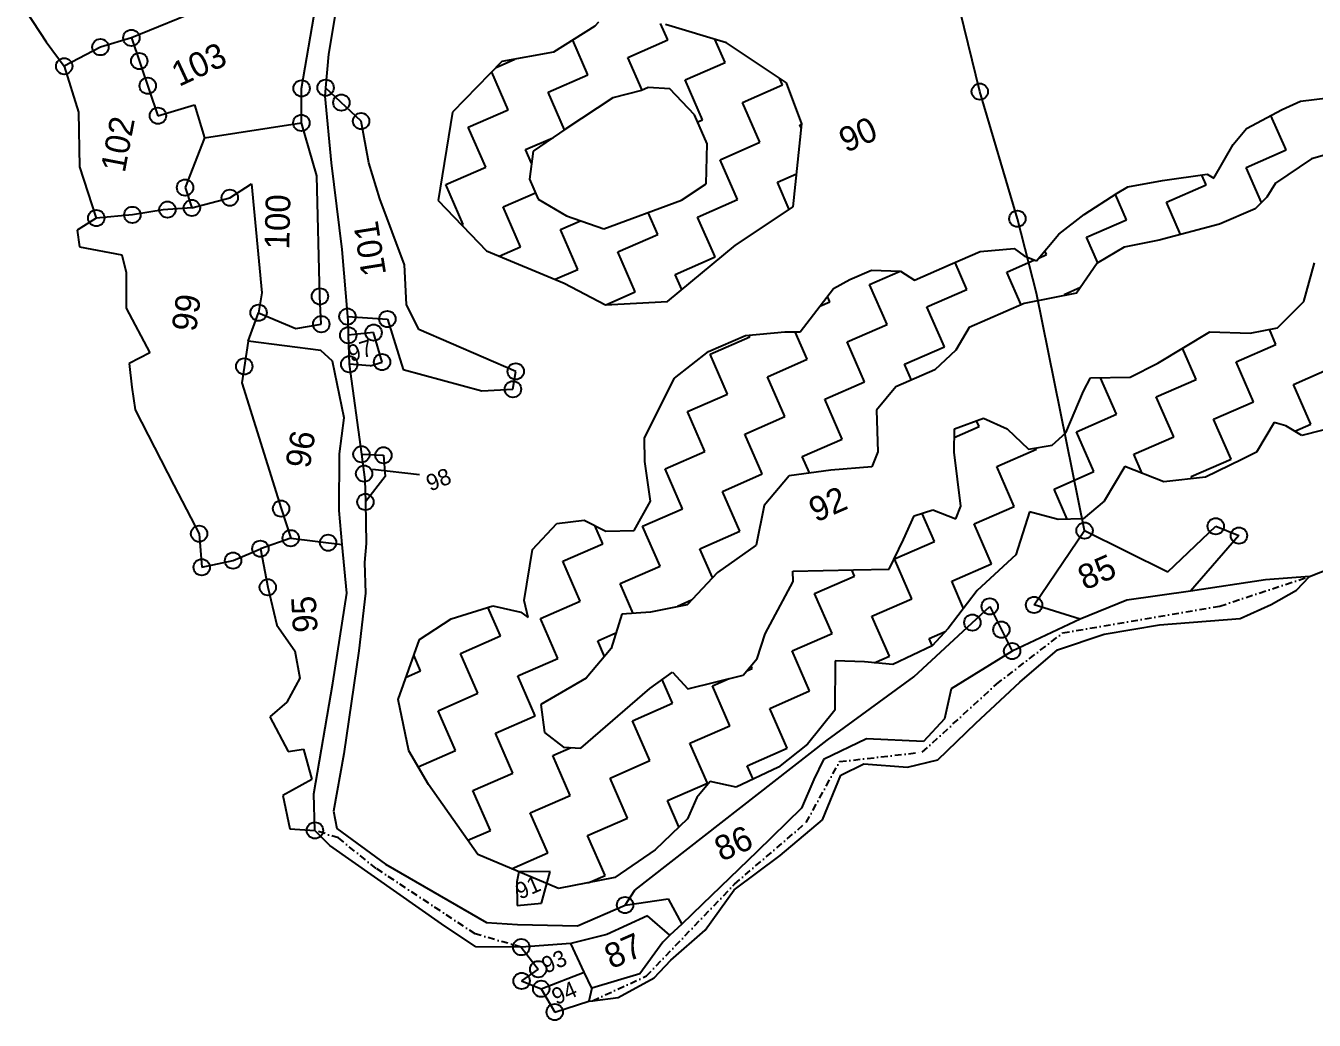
# Model space of a CAD drawing. Header units: metres. Extents: x 296846 to 301610, y 1968188 to 1972573.
# Drawn here: x 299057 to 299994, y 1968188 to 1968911 of the extents above; entities that cross this region are included whole.
import ezdxf

# ---------------------------------------------------------------- set-up
doc = ezdxf.new("R2010")
doc.units = ezdxf.units.M
doc.linetypes.add('DASHDOT', pattern=[1, 0.5, -0.25, 0, -0.25])
for name, color, linetype in [('POLY_HATCH', 12, 'Continuous'), ('POLY_PARCEL', 6, 'Continuous'), ('POLY_ROAD', 30, 'Continuous'), ('TEXT_PARCEL', 7, 'Continuous'), ('V_BOUND_LINE', 7, 'Continuous'), ('V_BOUND_STREAM_LINE', 7, 'DASHDOT')]:
    doc.layers.add(name, color=color, linetype=linetype)
doc.styles.get("Standard").update_dxf_attribs({"font": 'simplex.shx'})
doc.styles.add('TEXT_MAP', font='')
doc.styles.get('TEXT_MAP').set_extended_font_data('Kruti Dev 050')
doc.dimstyles.get("Standard").update_dxf_attribs({"dimtxt": 0.18, "dimasz": 0.18, "dimexe": 0.18, "dimexo": 0.0625, "dimgap": 0.09, "dimtad": 0, "dimtih": 1, "dimtoh": 1, "dimdec": 4, "dimzin": 0, "dimdsep": 46, "dimtxsty": 'Standard', "dimcen": 0.09, "dimadec": 0, "dimazin": 0, "dimtfac": 1, "dimtdec": 4, "dimtofl": 0, "dimtmove": 0, "dimatfit": 3, "dimfxl": 1, "dimtolj": 1, "dimtzin": 0, "dimarcsym": 0})

msp = doc.modelspace()

# ---------------------------------------------------------------- linework, layer by layer
for centre in [(299133.5, 1968902.41), (299110.99, 1968895.66), (299084.62, 1968881.79), (299139.25, 1968885.55), (299145.39, 1968867.57), (299257.31, 1968865.67), (299274.74, 1968866.15), (299750.61, 1968863.31), (299286.21, 1968855.38), (299152.82, 1968845.8), (299257.12, 1968840.59), (299300.62, 1968841.85), (299172.57, 1968793.55), (299177.5, 1968778.75), (299205.1, 1968786.19), (299107.99, 1968771.36), (299134.2, 1968773.7), (299159.74, 1968777.52), (299777.93, 1968770.9), (299270.64, 1968714.43), (299226.05, 1968702.56), (299271.59, 1968694.2), (299290.65, 1968699.75), (299319.67, 1968697.9), (299291.25, 1968686.17), (299309.71, 1968688.07), (299315.79, 1968666.62), (299215.62, 1968663.48), (299291.95, 1968665.05), (299413.06, 1968659.83), (299411.04, 1968646.89), (299300.87, 1968599.59), (299316.84, 1968598.82), (299316.84, 1968598.82), (299302.79, 1968585.49), (299303.74, 1968564.94), (299242.4, 1968560.08), (299922.23, 1968547.23), (299182.77, 1968541.78), (299249.43, 1968538.56), (299276.59, 1968535.29), (299826.77, 1968544.1), (299939.06, 1968540.46), (299227.3, 1968530.88), (299184.69, 1968517.42), (299207.48, 1968522.22), (299232.74, 1968502.89), (299757.85, 1968488.98), (299790.04, 1968490.01), (299745.19, 1968477.21), (299766.32, 1968472.03), (299774.11, 1968456.44), (299267.03, 1968326.03), (299492.54, 1968271.73), (299417.11, 1968241.15), (299417.37, 1968216.59), (299429.41, 1968225.12), (299431.57, 1968210.84), (299441.41, 1968193.94)]:
    msp.add_circle(centre, 5.94)
at = {"layer": 'POLY_HATCH'}
for p, q in [((299470.66, 1968910.89), (299440.43, 1968891.91)), ((299473.19, 1968913.92), (299470.66, 1968910.89)), ((299566.44, 1968898.86), (299522.09, 1968912.2)), ((299609.96, 1968869.77), (299566.44, 1968898.86)), ((299440.43, 1968891.91), (299402.94, 1968885.15)), ((299402.94, 1968885.15), (299367.05, 1968848.29)), ((299621.06, 1968839.98), (299609.96, 1968869.77)), ((299504.57, 1968864.13), (299483.76, 1968858.88)), ((299509.43, 1968866.25), (299504.57, 1968864.13)), ((299525.19, 1968865.44), (299509.43, 1968866.25)), ((299543.16, 1968846.35), (299525.19, 1968865.44)), ((299483.76, 1968858.88), (299449.39, 1968836.16)), ((299944.53, 1968836.59), (299970.53, 1968850.41)), ((299970.53, 1968850.41), (299983.98, 1968856.29)), ((299983.98, 1968856.29), (300003.83, 1968858.81)), ((299367.05, 1968848.29), (299356.59, 1968784.07)), ((299552.34, 1968825.35), (299543.16, 1968846.35)), ((299449.39, 1968836.16), (299425.63, 1968820.01)), ((299614.75, 1968779.49), (299621.06, 1968839.98)), ((299934.82, 1968824.96), (299944.53, 1968836.59)), ((299551.61, 1968796.16), (299552.34, 1968825.35)), ((299920.9, 1968800.41), (299934.82, 1968824.96)), ((299425.63, 1968820.01), (299422.99, 1968799.61)), ((299991.75, 1968814.4), (299965.64, 1968796.86)), ((300001.34, 1968817.06), (299991.75, 1968814.4)), ((299422.99, 1968799.61), (299429.34, 1968785.07)), ((299533.62, 1968784.45), (299551.61, 1968796.16)), ((299850.56, 1968789.37), (299858.39, 1968794.02)), ((299858.39, 1968794.02), (299883.41, 1968798.8)), ((299883.41, 1968798.8), (299915.99, 1968803.19)), ((299915.99, 1968803.19), (299920.9, 1968800.41)), ((299965.64, 1968796.86), (299959.43, 1968786.47)), ((299429.34, 1968785.07), (299450.05, 1968772.95)), ((299826.5, 1968773.93), (299850.56, 1968789.37)), ((299959.43, 1968786.47), (299950.81, 1968778.1)), ((299356.59, 1968784.07), (299391.83, 1968747.51)), ((299477.22, 1968763.65), (299533.62, 1968784.45)), ((299573, 1968751.63), (299614.75, 1968779.49)), ((299950.81, 1968778.1), (299925.03, 1968766.83)), ((299450.05, 1968772.95), (299477.22, 1968763.65)), ((299808.07, 1968759.72), (299826.5, 1968773.93)), ((299925.03, 1968766.83), (299880.96, 1968755.25)), ((299791.89, 1968740.34), (299808.07, 1968759.72)), ((299391.83, 1968747.51), (299448.29, 1968724.07)), ((299523.46, 1968710.73), (299573, 1968751.63)), ((299729.05, 1968737.5), (299750.78, 1968747)), ((299750.78, 1968747), (299775.67, 1968749.25)), ((299775.67, 1968749.25), (299782.97, 1968743.83)), ((299855.5, 1968750.26), (299836, 1968738.67)), ((299880.96, 1968755.25), (299855.5, 1968750.26)), ((299782.97, 1968743.83), (299791.89, 1968740.34)), ((299836, 1968738.67), (299821.01, 1968716.78)), ((299986.36, 1968710.8), (299994.11, 1968738.73)), ((299656.18, 1968726.59), (299671.71, 1968733.37)), ((299671.71, 1968733.37), (299692.91, 1968732.79)), ((299692.91, 1968732.79), (299703.18, 1968726.2)), ((299703.18, 1968726.2), (299729.05, 1968737.5)), ((299448.29, 1968724.07), (299478.29, 1968708.32)), ((299619.83, 1968688.54), (299644.22, 1968720.13)), ((299644.22, 1968720.13), (299656.18, 1968726.59)), ((299478.29, 1968708.32), (299523.46, 1968710.73)), ((299821.01, 1968716.78), (299782.82, 1968709.29)), ((299967.1, 1968691.64), (299986.36, 1968710.8)), ((299782.82, 1968709.29), (299742.86, 1968691.83)), ((299742.86, 1968691.83), (299733.18, 1968675.33)), ((299947.36, 1968687.62), (299967.1, 1968691.64)), ((299553.36, 1968674.27), (299580.26, 1968686.02)), ((299580.26, 1968686.02), (299608.71, 1968688.6)), ((299608.71, 1968688.6), (299619.83, 1968688.54)), ((299880.09, 1968665.89), (299917.8, 1968688.51)), ((299917.8, 1968688.51), (299947.36, 1968687.62)), ((299528.58, 1968654.82), (299553.36, 1968674.27)), ((299733.18, 1968675.33), (299717.95, 1968661)), ((299860.03, 1968655.59), (299880.09, 1968665.89)), ((299506.82, 1968611.55), (299528.58, 1968654.82)), ((299717.95, 1968661), (299689.59, 1968648.61)), ((299826.11, 1968645.37), (299831.03, 1968655.19)), ((299831.03, 1968655.19), (299860.03, 1968655.59)), ((299689.59, 1968648.61), (299675.48, 1968631.7)), ((299813.2, 1968615.19), (299826.11, 1968645.37)), ((299675.48, 1968631.7), (299676.42, 1968601.44)), ((299732.09, 1968618.09), (299753.28, 1968625.82)), ((299753.28, 1968625.82), (299770.51, 1968618.01)), ((299731.84, 1968601.11), (299732.09, 1968618.09)), ((299770.51, 1968618.01), (299786.13, 1968603.36)), ((299964.64, 1968622.75), (299951.89, 1968601.17)), ((299973.11, 1968620.3), (299964.64, 1968622.75)), ((299984.87, 1968613.12), (299973.11, 1968620.3)), ((300012.54, 1968620.29), (299984.87, 1968613.12)), ((299506.94, 1968594.37), (299506.82, 1968611.55)), ((299803.29, 1968606.25), (299813.2, 1968615.19)), ((299676.42, 1968601.44), (299672.07, 1968590.33)), ((299736.72, 1968561.82), (299731.84, 1968601.11)), ((299786.13, 1968603.36), (299803.29, 1968606.25)), ((299951.89, 1968601.17), (299941.31, 1968595.8)), ((299510.99, 1968565.36), (299506.94, 1968594.37)), ((299642.34, 1968588.08), (299611.89, 1968583.97)), ((299672.07, 1968590.33), (299642.34, 1968588.08)), ((299856.1, 1968590.58), (299841.14, 1968565.58)), ((299884.34, 1968579.53), (299856.1, 1968590.58)), ((299941.31, 1968595.8), (299914.86, 1968583.01)), ((299611.89, 1968583.97), (299593.75, 1968562.24)), ((299914.86, 1968583.01), (299884.34, 1968579.53)), ((299499.27, 1968544.23), (299510.99, 1968565.36)), ((299593.75, 1968562.24), (299587.85, 1968533.58)), ((299733.09, 1968552.57), (299736.72, 1968561.82)), ((299841.14, 1968565.58), (299825.81, 1968552.72)), ((299442.9, 1968549.15), (299462.75, 1968551.66)), ((299462.75, 1968551.66), (299478.52, 1968543.78)), ((299695.14, 1968537.52), (299702.97, 1968554.74)), ((299702.97, 1968554.74), (299716.42, 1968559.09)), ((299716.42, 1968559.09), (299733.09, 1968552.57)), ((299786.64, 1968557.77), (299776.92, 1968526.43)), ((299807.58, 1968552.14), (299786.64, 1968557.77)), ((299825.81, 1968552.72), (299807.58, 1968552.14)), ((299425.24, 1968530.35), (299442.9, 1968549.15)), ((299478.52, 1968543.78), (299499.27, 1968544.23)), ((299587.85, 1968533.58), (299559.73, 1968513.62)), ((299684.58, 1968516.02), (299695.14, 1968537.52)), ((299419.27, 1968493.26), (299425.24, 1968530.35)), ((299776.92, 1968526.43), (299748.78, 1968500.59)), ((299559.73, 1968513.62), (299537.72, 1968490.2)), ((299614.58, 1968514.58), (299658.72, 1968515.46)), ((299614.82, 1968507.02), (299614.58, 1968514.58)), ((299658.72, 1968515.46), (299684.58, 1968516.02)), ((299594.57, 1968469.02), (299614.82, 1968507.02)), ((299748.78, 1968500.59), (299727.62, 1968472.87)), ((299365.99, 1968479.83), (299396.31, 1968489.39)), ((299396.31, 1968489.39), (299416.8, 1968484.8)), ((299416.8, 1968484.8), (299422.17, 1968480.99)), ((299422.17, 1968480.99), (299419.27, 1968493.26)), ((299510.98, 1968484.65), (299490.12, 1968483.2)), ((299537.72, 1968490.2), (299510.98, 1968484.65)), ((299342.96, 1968464.84), (299365.99, 1968479.83)), ((299490.12, 1968483.2), (299482.53, 1968458.41)), ((299588.6, 1968451.07), (299594.57, 1968469.02)), ((299727.62, 1968472.87), (299715.85, 1968460.34)), ((299327.55, 1968421.17), (299342.96, 1968464.84)), ((299482.53, 1968458.41), (299464.39, 1968436.68)), ((299715.85, 1968460.34), (299687.33, 1968446.65)), ((299578.52, 1968439), (299588.6, 1968451.07)), ((299645.5, 1968449.3), (299645.15, 1968413.44)), ((299666.71, 1968448.72), (299645.5, 1968449.3)), ((299687.33, 1968446.65), (299666.71, 1968448.72)), ((299510.62, 1968429.27), (299526.97, 1968441.02)), ((299526.97, 1968441.02), (299538.32, 1968429.1)), ((299538.32, 1968429.1), (299578.52, 1968439)), ((299464.39, 1968436.68), (299431.27, 1968417.6)), ((299460.48, 1968385.88), (299510.62, 1968429.27)), ((299335.21, 1968383.89), (299327.55, 1968421.17)), ((299431.27, 1968417.6), (299433.99, 1968397.32)), ((299645.15, 1968413.44), (299625.16, 1968388.7)), ((299433.99, 1968397.32), (299447.92, 1968386.53)), ((299349.61, 1968359.4), (299335.21, 1968383.89)), ((299447.92, 1968386.53), (299460.48, 1968385.88)), ((299625.16, 1968388.7), (299604.07, 1968372.1)), ((299604.07, 1968372.1), (299573.48, 1968357.5)), ((299385.39, 1968308.54), (299349.61, 1968359.4)), ((299554.48, 1968361.51), (299544.77, 1968349.88)), ((299573.48, 1968357.5), (299554.48, 1968361.51)), ((299544.77, 1968349.88), (299537.91, 1968334.57)), ((299537.91, 1968334.57), (299514.49, 1968312.02)), ((299444.26, 1968283.79), (299385.39, 1968308.54)), ((299514.49, 1968312.02), (299485.13, 1968291.8)), ((299485.13, 1968291.8), (299444.26, 1968283.79))]:
    msp.add_line(p, q, dxfattribs=at)
at = {"layer": 'POLY_HATCH', "linetype": 'Continuous'}
for p, q in [((299523.63, 1968900.88), (299518.36, 1968912.95)), ((299465.58, 1968875.51), (299454.55, 1968900.77)), ((299494.61, 1968888.2), (299523.63, 1968900.88)), ((299565.33, 1968884.54), (299557.96, 1968901.41)), ((299505.04, 1968864.33), (299494.61, 1968888.2)), ((299398.8, 1968880.89), (299412.46, 1968886.86)), ((299536.31, 1968871.86), (299565.33, 1968884.54)), ((299407.54, 1968850.15), (299395.56, 1968877.57)), ((299436.56, 1968862.83), (299465.58, 1968875.51)), ((299548.99, 1968842.83), (299536.31, 1968871.86)), ((299607.04, 1968868.2), (299604.86, 1968873.18)), ((299448.48, 1968835.55), (299436.56, 1968862.83)), ((299578.02, 1968855.52), (299607.04, 1968868.2)), ((299378.52, 1968837.47), (299407.54, 1968850.15)), ((299590.7, 1968826.49), (299578.02, 1968855.52)), ((299545.39, 1968841.26), (299548.99, 1968842.83)), ((299973.36, 1968820.89), (299962.36, 1968846.07)), ((299391.2, 1968808.44), (299378.52, 1968837.47)), ((299619.72, 1968839.18), (299621.03, 1968839.75)), ((299620.73, 1968836.87), (299619.72, 1968839.18)), ((299420.22, 1968821.13), (299439.95, 1968829.74)), ((299561.68, 1968813.81), (299590.7, 1968826.49)), ((299424.5, 1968811.33), (299420.22, 1968821.13)), ((299574.36, 1968784.79), (299561.68, 1968813.81)), ((299944.34, 1968808.21), (299973.36, 1968820.89)), ((299362.18, 1968795.76), (299391.2, 1968808.44)), ((299603.38, 1968797.47), (299617.26, 1968803.54)), ((299955.5, 1968782.66), (299944.34, 1968808.21)), ((299374.86, 1968766.74), (299362.18, 1968795.76)), ((299612.03, 1968777.68), (299603.38, 1968797.47)), ((299886.29, 1968782.84), (299915.31, 1968795.53)), ((299915.31, 1968795.53), (299912.19, 1968802.68)), ((299403.88, 1968779.42), (299427.33, 1968789.67)), ((299545.34, 1968772.11), (299574.36, 1968784.79)), ((299857.27, 1968770.16), (299849.25, 1968788.52)), ((299416.57, 1968750.4), (299403.88, 1968779.42)), ((299516.32, 1968759.42), (299509.3, 1968775.48)), ((299896.56, 1968759.35), (299886.29, 1968782.84)), ((299373.76, 1968766.26), (299374.86, 1968766.74)), ((299445.59, 1968763.08), (299460.21, 1968769.47)), ((299558.02, 1968743.08), (299545.34, 1968772.11)), ((299828.25, 1968757.48), (299857.27, 1968770.16)), ((299458.27, 1968734.06), (299445.59, 1968763.08)), ((299487.29, 1968746.74), (299516.32, 1968759.42)), ((299836.37, 1968738.89), (299828.25, 1968757.48)), ((299401.12, 1968743.65), (299416.57, 1968750.4)), ((299799.22, 1968744.8), (299797.98, 1968747.64)), ((299499.98, 1968717.72), (299487.29, 1968746.74)), ((299529, 1968730.4), (299558.02, 1968743.08)), ((299741.18, 1968719.43), (299732.61, 1968739.05)), ((299770.2, 1968732.11), (299790.37, 1968740.93)), ((299793.54, 1968742.31), (299799.22, 1968744.8)), ((299441.69, 1968726.81), (299458.27, 1968734.06)), ((299533.85, 1968719.31), (299529, 1968730.4)), ((299670.45, 1968723.09), (299692.66, 1968732.79)), ((299780.6, 1968708.32), (299770.2, 1968732.11)), ((299683.14, 1968694.07), (299670.45, 1968723.09)), ((299712.16, 1968706.75), (299741.18, 1968719.43)), ((299811.91, 1968715.77), (299823.92, 1968721.02)), ((299478.48, 1968708.33), (299499.98, 1968717.72)), ((299634.31, 1968707.29), (299641.43, 1968710.41)), ((299641.43, 1968710.41), (299639.73, 1968714.31)), ((299812.22, 1968715.05), (299811.91, 1968715.77)), ((299724.84, 1968677.73), (299712.16, 1968706.75)), ((299654.11, 1968681.38), (299683.14, 1968694.07)), ((299554.36, 1968672.36), (299583.39, 1968685.04)), ((299583.39, 1968685.04), (299582.85, 1968686.26)), ((299625.09, 1968668.7), (299616.41, 1968688.56)), ((299966.04, 1968679.44), (299961.23, 1968690.45)), ((299567.05, 1968643.34), (299554.36, 1968672.36)), ((299666.8, 1968652.36), (299654.11, 1968681.38)), ((299695.82, 1968665.04), (299724.84, 1968677.73)), ((299908, 1968654.07), (299898.11, 1968676.7)), ((299937.02, 1968666.76), (299966.04, 1968679.44)), ((299596.07, 1968656.02), (299625.09, 1968668.7)), ((299700.85, 1968653.53), (299695.82, 1968665.04)), ((299949.71, 1968637.73), (299937.02, 1968666.76)), ((299978.73, 1968650.42), (300007.75, 1968663.1)), ((299608.75, 1968627), (299596.07, 1968656.02)), ((299849.96, 1968628.71), (299838.34, 1968655.29)), ((299878.98, 1968641.39), (299908, 1968654.07)), ((299637.77, 1968639.68), (299666.8, 1968652.36)), ((299991.41, 1968621.39), (299978.73, 1968650.42)), ((299538.02, 1968630.65), (299567.05, 1968643.34)), ((299650.46, 1968610.66), (299637.77, 1968639.68)), ((299891.66, 1968612.37), (299878.98, 1968641.39)), ((299920.68, 1968625.05), (299949.71, 1968637.73)), ((299550.71, 1968601.63), (299538.02, 1968630.65)), ((299579.73, 1968614.31), (299608.75, 1968627)), ((299820.93, 1968616.02), (299849.96, 1968628.71)), ((299732, 1968611.72), (299750.21, 1968619.68)), ((299750.21, 1968619.68), (299748.32, 1968624.01)), ((299833.62, 1968587), (299820.93, 1968616.02)), ((299933.37, 1968596.03), (299920.68, 1968625.05)), ((299979.7, 1968616.28), (299991.41, 1968621.39)), ((299592.41, 1968585.29), (299579.73, 1968614.31)), ((299621.43, 1968597.97), (299650.46, 1968610.66)), ((299862.64, 1968599.69), (299891.66, 1968612.37)), ((299521.68, 1968588.95), (299550.71, 1968601.63)), ((299626.68, 1968585.97), (299621.43, 1968597.97)), ((299762.89, 1968590.66), (299791.91, 1968603.34)), ((299791.91, 1968603.34), (299791.51, 1968604.26)), ((299868.79, 1968585.61), (299862.64, 1968599.69)), ((299534.37, 1968559.93), (299521.68, 1968588.95)), ((299775.57, 1968561.64), (299762.89, 1968590.66)), ((299904.34, 1968583.35), (299933.37, 1968596.03)), ((299563.39, 1968572.61), (299592.41, 1968585.29)), ((299804.59, 1968574.32), (299833.62, 1968587)), ((299904.98, 1968581.89), (299904.34, 1968583.35)), ((299576.07, 1968543.59), (299563.39, 1968572.61)), ((299814.19, 1968552.35), (299804.59, 1968574.32)), ((299505.34, 1968547.24), (299534.37, 1968559.93)), ((299746.55, 1968548.95), (299775.57, 1968561.64)), ((299717.53, 1968536.27), (299708.65, 1968556.58)), ((299476.32, 1968534.56), (299470.55, 1968547.77)), ((299518.03, 1968518.22), (299505.34, 1968547.24)), ((299547.05, 1968530.9), (299576.07, 1968543.59)), ((299759.23, 1968519.93), (299746.55, 1968548.95)), ((299447.3, 1968521.88), (299476.32, 1968534.56)), ((299688.5, 1968523.59), (299717.53, 1968536.27)), ((299556.23, 1968509.9), (299547.05, 1968530.9)), ((299701.19, 1968494.57), (299688.5, 1968523.59)), ((299459.98, 1968492.85), (299447.3, 1968521.88)), ((299489, 1968505.54), (299518.03, 1968518.22)), ((299659.48, 1968510.91), (299657.5, 1968515.44)), ((299730.21, 1968507.25), (299759.23, 1968519.93)), ((299498.51, 1968483.78), (299489, 1968505.54)), ((299630.46, 1968498.22), (299659.48, 1968510.91)), ((299738.82, 1968487.54), (299730.21, 1968507.25)), ((299643.14, 1968469.2), (299630.46, 1968498.22)), ((299672.16, 1968481.88), (299701.19, 1968494.57)), ((299401.94, 1968467.49), (299392.85, 1968488.29)), ((299430.96, 1968480.17), (299459.98, 1968492.85)), ((299530.71, 1968489.2), (299541.01, 1968493.7)), ((299530.89, 1968488.78), (299530.71, 1968489.2)), ((299443.64, 1968451.15), (299430.96, 1968480.17)), ((299684.85, 1968452.86), (299672.16, 1968481.88)), ((299372.92, 1968454.81), (299401.94, 1968467.49)), ((299472.67, 1968463.83), (299485.97, 1968469.64)), ((299614.12, 1968456.52), (299643.14, 1968469.2)), ((299713.87, 1968465.54), (299725.51, 1968470.63)), ((299477.61, 1968452.52), (299472.67, 1968463.83)), ((299626.8, 1968427.5), (299614.12, 1968456.52)), ((299716.05, 1968460.56), (299713.87, 1968465.54)), ((299343.89, 1968442.12), (299338.94, 1968453.45)), ((299385.6, 1968425.78), (299372.92, 1968454.81)), ((299414.62, 1968438.47), (299443.64, 1968451.15)), ((299673.75, 1968448.01), (299684.85, 1968452.86)), ((299333.31, 1968437.5), (299343.89, 1968442.12)), ((299427.3, 1968409.44), (299414.62, 1968438.47)), ((299581.1, 1968442.09), (299585.1, 1968443.84)), ((299585.1, 1968443.84), (299584.23, 1968445.83)), ((299527.05, 1968418.47), (299519.54, 1968435.67)), ((299556.08, 1968431.15), (299568.23, 1968436.46)), ((299568.76, 1968402.13), (299556.08, 1968431.15)), ((299356.58, 1968413.1), (299385.6, 1968425.78)), ((299597.78, 1968414.81), (299626.8, 1968427.5)), ((299369.26, 1968384.08), (299356.58, 1968413.1)), ((299498.03, 1968405.79), (299527.05, 1968418.47)), ((299610.46, 1968385.79), (299597.78, 1968414.81)), ((299398.28, 1968396.76), (299427.3, 1968409.44)), ((299510.71, 1968376.77), (299498.03, 1968405.79)), ((299539.74, 1968389.45), (299568.76, 1968402.13)), ((299410.96, 1968367.74), (299398.28, 1968396.76)), ((299468.65, 1968392.95), (299469.01, 1968393.1)), ((299469.01, 1968393.1), (299468.96, 1968393.22)), ((299342.08, 1968372.2), (299369.26, 1968384.08)), ((299439.99, 1968380.42), (299453.32, 1968386.25)), ((299552.42, 1968360.43), (299539.74, 1968389.45)), ((299581.44, 1968373.11), (299610.46, 1968385.79)), ((299452.67, 1968351.4), (299439.99, 1968380.42)), ((299481.69, 1968364.08), (299510.71, 1968376.77)), ((299585.71, 1968363.33), (299581.44, 1968373.11)), ((299381.94, 1968355.06), (299410.96, 1968367.74)), ((299494.37, 1968335.06), (299481.69, 1968364.08)), ((299394.62, 1968326.03), (299381.94, 1968355.06)), ((299523.4, 1968347.74), (299552.42, 1968360.43)), ((299423.65, 1968338.72), (299452.67, 1968351.4)), ((299531.75, 1968328.63), (299523.4, 1968347.74)), ((299436.33, 1968309.69), (299423.65, 1968338.72)), ((299465.35, 1968322.38), (299494.37, 1968335.06)), ((299378.15, 1968318.83), (299394.62, 1968326.03)), ((299478.03, 1968293.36), (299465.35, 1968322.38)), ((299410.01, 1968298.19), (299436.33, 1968309.69)), ((299465.81, 1968288.01), (299478.03, 1968293.36))]:
    msp.add_line(p, q, dxfattribs=at)
at = {"layer": 'POLY_PARCEL'}
for p, q in [((299750.61, 1968863.31), (299725.57, 1968965.41)), ((299187.16, 1968924.32), (299133.5, 1968902.41)), ((299133.5, 1968902.41), (299110.99, 1968895.66)), ((299133.5, 1968902.41), (299152.82, 1968845.8)), ((299110.99, 1968895.66), (299084.62, 1968881.79)), ((299300.62, 1968841.85), (299274.74, 1968866.15)), ((299777.93, 1968770.9), (299750.61, 1968863.31)), ((299152.82, 1968845.8), (299179.49, 1968853.6)), ((299179.49, 1968853.6), (299186.8, 1968829.83)), ((299306.23, 1968811.44), (299300.62, 1968841.85)), ((299186.8, 1968829.83), (299257.12, 1968840.59)), ((299186.8, 1968829.83), (299172.57, 1968793.55)), ((299314.33, 1968785.4), (299306.23, 1968811.44)), ((299205.1, 1968786.19), (299220.8, 1968796.14)), ((299220.8, 1968796.14), (299228.39, 1968717)), ((299172.57, 1968793.55), (299177.5, 1968778.75)), ((299177.5, 1968778.75), (299205.1, 1968786.19)), ((299332.06, 1968737.28), (299314.33, 1968785.4)), ((299156.54, 1968777.3), (299134.2, 1968773.7)), ((299177.5, 1968778.75), (299156.54, 1968777.3)), ((299134.2, 1968773.7), (299107.99, 1968771.36)), ((299791.85, 1968716.65), (299777.93, 1968770.9)), ((299333.71, 1968708.42), (299332.06, 1968737.28)), ((299228.39, 1968717), (299226.05, 1968702.56)), ((299826.77, 1968544.1), (299791.85, 1968716.65)), ((299342.67, 1968690.42), (299333.71, 1968708.42)), ((299290.65, 1968699.75), (299319.67, 1968697.9)), ((299319.67, 1968697.9), (299331.26, 1968661.33)), ((299218.51, 1968681.87), (299213.75, 1968651.62)), ((299309.71, 1968688.07), (299291.25, 1968686.17)), ((299315.79, 1968666.62), (299309.71, 1968688.07)), ((299413.06, 1968659.83), (299342.67, 1968690.42)), ((299307.1, 1968663.92), (299291.95, 1968665.05)), ((299307.1, 1968663.92), (299315.79, 1968666.62)), ((299331.26, 1968661.33), (299388.49, 1968645.8)), ((299411.04, 1968646.89), (299413.06, 1968659.83)), ((299213.75, 1968651.62), (299242.4, 1968560.08)), ((299388.49, 1968645.8), (299411.04, 1968646.89)), ((299300.87, 1968599.59), (299316.84, 1968598.82)), ((299316.84, 1968598.82), (299318.06, 1968583.51)), ((299318.06, 1968583.51), (299303.74, 1968564.94)), ((299242.4, 1968560.08), (299249.43, 1968538.56)), ((299790.04, 1968490.01), (299826.77, 1968544.1)), ((299826.77, 1968544.1), (299887.48, 1968514.11)), ((299887.48, 1968514.11), (299922.23, 1968547.23)), ((299922.23, 1968547.23), (299939.06, 1968540.46)), ((299249.43, 1968538.56), (299227.3, 1968530.88)), ((299249.43, 1968538.56), (299286.91, 1968534.04)), ((299939.06, 1968540.46), (299903.81, 1968500.07)), ((299702.73, 1968437.73), (299757.85, 1968488.98)), ((299757.85, 1968488.98), (299774.11, 1968456.44)), ((299823.52, 1968479.66), (299790.04, 1968490.01)), ((299639.64, 1968391.67), (299702.73, 1968437.73)), ((299499.62, 1968282.66), (299639.64, 1968391.67)), ((299415.37, 1968295.95), (299413.91, 1968288.62)), ((299413.91, 1968288.62), (299414.09, 1968271.49)), ((299438.06, 1968296.06), (299415.37, 1968295.95)), ((299431.76, 1968273.23), (299438.06, 1968296.06)), ((299492.54, 1968271.73), (299499.62, 1968282.66)), ((299414.09, 1968271.49), (299431.76, 1968273.23)), ((299462.94, 1968222.98), (299453.19, 1968243.87)), ((299431.57, 1968210.84), (299462.94, 1968222.98)), ((299468.34, 1968211.4), (299462.94, 1968222.98))]:
    msp.add_line(p, q, dxfattribs=at)
at = {"layer": 'POLY_ROAD'}
for p, q in [((299257.31, 1968865.67), (299267.59, 1968926.15)), ((299282.72, 1968925.15), (299276.9, 1968890.54)), ((299276.9, 1968890.54), (299274.74, 1968866.15)), ((299257.12, 1968840.59), (299257.31, 1968865.67)), ((299274.74, 1968866.15), (299274.2, 1968860.01)), ((299274.2, 1968860.01), (299278.81, 1968811.48)), ((299268.27, 1968801.99), (299257.12, 1968840.59)), ((299278.81, 1968811.48), (299286.47, 1968748.53)), ((299270.64, 1968714.43), (299268.27, 1968801.99)), ((299286.47, 1968748.53), (299290.65, 1968699.75)), ((299271.59, 1968694.2), (299270.64, 1968714.43)), ((299218.51, 1968681.87), (299226.05, 1968702.56)), ((299226.05, 1968702.56), (299253.13, 1968691.02)), ((299253.13, 1968691.02), (299271.59, 1968694.2)), ((299290.65, 1968699.75), (299290.91, 1968696.66)), ((299290.91, 1968696.66), (299291.25, 1968686.17)), ((299271.26, 1968675.03), (299218.51, 1968681.87)), ((299291.25, 1968686.17), (299291.95, 1968665.05)), ((299279.79, 1968667.34), (299271.26, 1968675.03)), ((299288.35, 1968625.98), (299279.79, 1968667.34)), ((299291.95, 1968665.05), (299300.87, 1968599.59)), ((299284.76, 1968599.95), (299288.35, 1968625.98)), ((299284.62, 1968558.58), (299284.76, 1968599.95)), ((299300.87, 1968599.59), (299303.41, 1968580.93)), ((299303.41, 1968580.93), (299303.74, 1968564.94)), ((299303.74, 1968564.94), (299304.35, 1968534.6)), ((299286.91, 1968534.04), (299284.62, 1968558.58)), ((299290.2, 1968498.52), (299286.91, 1968534.04)), ((299304.35, 1968534.6), (299302.97, 1968520.95)), ((299302.97, 1968520.95), (299303.81, 1968498.49)), ((299958.46, 1968508.2), (299903.81, 1968500.07)), ((299990.37, 1968510.71), (299958.46, 1968508.2)), ((299981.06, 1968500.68), (299990.37, 1968510.71)), ((299280.1, 1968433.24), (299290.2, 1968498.52)), ((299303.81, 1968498.49), (299298.96, 1968456.7)), ((299903.81, 1968500.07), (299857.49, 1968493.42)), ((299962.44, 1968490.37), (299981.06, 1968500.68)), ((299857.49, 1968493.42), (299823.52, 1968479.66)), ((299940.03, 1968480.04), (299962.44, 1968490.37)), ((299823.52, 1968479.66), (299774.11, 1968456.44)), ((299841.03, 1968468.84), (299881.33, 1968475.58)), ((299881.33, 1968475.58), (299940.03, 1968480.04)), ((299807.18, 1968457.31), (299841.03, 1968468.84)), ((299298.96, 1968456.7), (299287.91, 1968381.76)), ((299779.63, 1968433.85), (299807.18, 1968457.31)), ((299774.11, 1968456.44), (299729.83, 1968428.94)), ((299266.32, 1968352.76), (299280.1, 1968433.24)), ((299729.83, 1968428.94), (299724.91, 1968407.22)), ((299747.73, 1968404.15), (299779.63, 1968433.85)), ((299724.91, 1968407.22), (299709.54, 1968390.72)), ((299720, 1968377.36), (299747.73, 1968404.15)), ((299668.14, 1968392.74), (299636.99, 1968377.5)), ((299709.54, 1968390.72), (299668.14, 1968392.74)), ((299287.91, 1968381.76), (299280.61, 1968339.98)), ((299636.99, 1968377.5), (299629.99, 1968363.02)), ((299649.57, 1968366.15), (299666.3, 1968374.54)), ((299666.3, 1968374.54), (299698.08, 1968372.13)), ((299698.08, 1968372.13), (299720, 1968377.36)), ((299629.99, 1968363.02), (299620.87, 1968342.19)), ((299636.28, 1968333.71), (299649.57, 1968366.15)), ((299267.03, 1968326.03), (299266.32, 1968352.76)), ((299280.61, 1968339.98), (299282.99, 1968327.44)), ((299620.87, 1968342.19), (299588.66, 1968310.72)), ((299277.91, 1968315.11), (299267.03, 1968326.03)), ((299282.99, 1968327.44), (299318.24, 1968301.54)), ((299605.47, 1968307.74), (299636.28, 1968333.71)), ((299359.08, 1968258.19), (299277.91, 1968315.11)), ((299588.66, 1968310.72), (299548.71, 1968272.07)), ((299572.03, 1968282.8), (299605.47, 1968307.74)), ((299318.24, 1968301.54), (299391.69, 1968259.18)), ((299550.87, 1968253.45), (299572.03, 1968282.8)), ((299458.06, 1968256.66), (299492.54, 1968271.73)), ((299492.54, 1968271.73), (299524.02, 1968276.24)), ((299524.02, 1968276.24), (299533.86, 1968257.97)), ((299548.71, 1968272.07), (299533.86, 1968257.97)), ((299508.9, 1968263.87), (299479.42, 1968250.45)), ((299525.22, 1968249.77), (299508.9, 1968263.87)), ((299384.1, 1968241.4), (299359.08, 1968258.19)), ((299391.69, 1968259.18), (299414.37, 1968257.68)), ((299414.37, 1968257.68), (299458.06, 1968256.66)), ((299479.42, 1968250.45), (299453.19, 1968243.87)), ((299533.86, 1968257.97), (299525.22, 1968249.77)), ((299525.85, 1968231.65), (299550.87, 1968253.45)), ((299417.11, 1968241.15), (299384.1, 1968241.4)), ((299453.19, 1968243.87), (299417.11, 1968241.15)), ((299520.07, 1968244.88), (299503.24, 1968221.77)), ((299525.22, 1968249.77), (299520.07, 1968244.88)), ((299513.8, 1968218.77), (299525.85, 1968231.65)), ((299503.24, 1968221.77), (299468.34, 1968211.4)), ((299487.62, 1968204.61), (299513.8, 1968218.77)), ((299468.34, 1968211.4), (299466.28, 1968201.81)), ((299468.94, 1968202.16), (299487.62, 1968204.61)), ((299466.28, 1968201.81), (299468.94, 1968202.16))]:
    msp.add_line(p, q, dxfattribs=at)
at = {"layer": 'V_BOUND_LINE'}
for p, q in [((299056.68, 1968922.05), (299071.42, 1968899.42)), ((299071.42, 1968899.42), (299084.62, 1968881.79)), ((299084.62, 1968881.79), (299095.02, 1968848.37)), ((299095.02, 1968848.37), (299095.87, 1968808.69)), ((299095.87, 1968808.69), (299107.99, 1968771.36)), ((299107.99, 1968771.36), (299094.01, 1968762.66)), ((299094.01, 1968762.66), (299095.76, 1968750.51)), ((299095.76, 1968750.51), (299126.48, 1968744.56)), ((299126.48, 1968744.56), (299129.8, 1968731.8)), ((299129.8, 1968731.8), (299129.78, 1968705.95)), ((299129.78, 1968705.95), (299146.92, 1968673.39)), ((299146.92, 1968673.39), (299131.92, 1968665.54)), ((299131.92, 1968665.54), (299133.94, 1968648.34)), ((299133.94, 1968648.34), (299136.27, 1968631.92)), ((299136.27, 1968631.92), (299164.45, 1968577.05)), ((299164.45, 1968577.05), (299182.77, 1968541.78)), ((299990.37, 1968510.71), (300097.88, 1968553.22)), ((299182.77, 1968541.78), (299184.69, 1968517.42)), ((299184.69, 1968517.42), (299207.48, 1968522.22)), ((299207.48, 1968522.22), (299227.3, 1968530.88)), ((299227.3, 1968530.88), (299232.74, 1968502.89)), ((299232.74, 1968502.89), (299239.26, 1968475.39)), ((299239.26, 1968475.39), (299252.34, 1968456.56)), ((299252.34, 1968456.56), (299256.09, 1968436.88)), ((299256.09, 1968436.88), (299246.68, 1968419.2)), ((299246.68, 1968419.2), (299234.19, 1968408.58)), ((299234.19, 1968408.58), (299247.47, 1968383.37)), ((299247.47, 1968383.37), (299258.7, 1968385.05)), ((299258.7, 1968385.05), (299264.72, 1968363.13)), ((299264.72, 1968363.13), (299243.68, 1968351.36)), ((299243.68, 1968351.36), (299248.79, 1968327.1)), ((299248.79, 1968327.1), (299267.03, 1968326.03)), ((299417.11, 1968241.15), (299429.41, 1968225.12)), ((299429.41, 1968225.12), (299417.37, 1968216.59)), ((299417.37, 1968216.59), (299431.57, 1968210.84)), ((299431.57, 1968210.84), (299441.41, 1968193.94)), ((299441.41, 1968193.94), (299466.28, 1968201.81))]:
    msp.add_line(p, q, dxfattribs=at)
at = {"layer": 'V_BOUND_STREAM_LINE', "ltscale": 10}
for p, q in [((299925.07, 1968489.12), (299990.37, 1968510.71)), ((299810.83, 1968469.62), (299925.07, 1968489.12)), ((299762.65, 1968432.38), (299810.83, 1968469.62)), ((299708.78, 1968382.95), (299762.65, 1968432.38)), ((299648.62, 1968376.08), (299708.78, 1968382.95)), ((299624.25, 1968331.78), (299648.62, 1968376.08)), ((299284.03, 1968320.62), (299267.03, 1968326.03)), ((299572.23, 1968287.03), (299624.25, 1968331.78)), ((299311.58, 1968298.35), (299284.03, 1968320.62)), ((299383.52, 1968250.83), (299311.58, 1968298.35)), ((299508.15, 1968220.19), (299572.23, 1968287.03)), ((299417.11, 1968241.15), (299383.52, 1968250.83)), ((299468.94, 1968202.16), (299508.15, 1968220.19))]:
    msp.add_line(p, q, dxfattribs=at)

# ---------------------------------------------------------------- texts
at = {"layer": 'TEXT_PARCEL', "style": 'TEXT_MAP'}
for s, height, rotation, p in [('103', 17.956, 24.87722, (299168.11, 1968866.63)), ('102', 17.956, 79.27506, (299128.68, 1968803.77)), ('90', 17.956, 23.60525, (299653.29, 1968818.62)), ('100', 17.956, 88.51932, (299248.24, 1968748.35)), ('101', 17.956, 99.05909, (299318.88, 1968730.59)), ('99', 17.956, 82.07954, (299180.49, 1968688.15)), ('97', 11.971, 17.45494, (299293.17, 1968666.64)), ('96', 17.956, 80.55939, (299263.13, 1968588.65)), ('98', 11.971, 21.87103, (299350.88, 1968572.38)), ('92', 17.956, 23.60525, (299631.39, 1968549.77)), ('85', 17.956, 23.60525, (299827.01, 1968500.43)), ('95', 17.956, 93.36481, (299269.08, 1968470.38)), ('86', 17.956, 23.60525, (299562.7, 1968303.16)), ('91', 11.971, 23.60525, (299416.12, 1968275.6)), ('87', 17.956, 23.60525, (299482.65, 1968224.97)), ('93', 11.971, 23.60525, (299435.2, 1968221.69)), ('94', 11.971, 23.60525, (299442.52, 1968198.91))]:
    msp.add_text(s, height=height, rotation=rotation, dxfattribs=at).set_placement(p)

# ---------------------------------------------------------------- leaders
msp.add_leader([(299343.18, 1968584.53), (299308.93, 1968588.42)], dimstyle='Standard', override={"dimtxt": 2.5, "dimasz": 2.5, "dimexe": 1.25, "dimexo": 0.625, "dimgap": 0.625, "dimtad": 1, "dimtih": 0, "dimtoh": 0, "dimzin": 8, "dimcen": 2.5, "dimtofl": 1})

doc.saveas('drawing.dxf')
